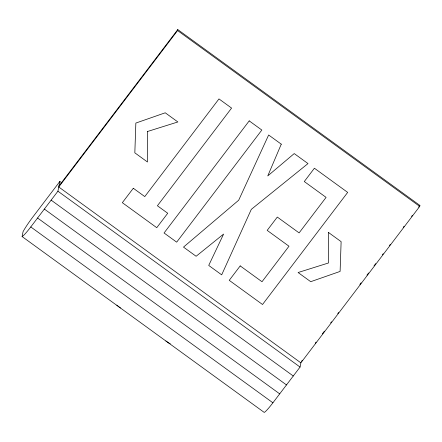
<?xml version="1.0" encoding="UTF-8"?>
<svg xmlns="http://www.w3.org/2000/svg" width="442" height="442" viewBox="0 0 442 442"><rect width="100%" height="100%" fill="white"/><g stroke="black" fill="none" stroke-linecap="round" stroke-linejoin="round"><path stroke-width="0.66" d="M58.946 186.016L177.772 29.581L419.9 205.436L419.707 206.408L300.88 362.843L300.057 367.059L272.913 402.795A16.951 1.691 -54 0 1 264.228 412.419L22.1 236.564L23.056 231.702A16.951 1.691 -54 0 1 32.691 217.215L59.836 181.474L61.51 182.69M22.1 236.564A16.951 1.691 -54 0 0 30.78 226.939L57.924 191.198L59.836 181.474M300.88 362.843L58.753 186.988L177.579 30.553L177.772 29.581M301.488 361.324L302.322 360.224M315.251 343.207L316.085 342.114M322.34 333.881L324.422 331.135M330.677 322.903L331.511 321.804M337.765 313.571L338.6 312.472M359.86 284.477L361.114 282.83M366.948 275.145L368.617 272.952M374.037 265.813L375.706 263.62M382.374 254.835L383.208 253.741M389.463 245.503L390.297 244.409M403.22 227.392L404.054 226.293M411.563 216.414L412.397 215.315M418.651 207.083L419.9 205.436M177.579 30.553L419.707 206.408M57.924 191.198L300.057 367.059M51.139 200.138L293.267 375.993M44.355 209.072L286.482 384.927M37.57 218.005L279.698 393.861M30.78 226.939L272.913 402.795M120.467 308.008A10.967 2.293 37.2 0 1 116.832 305.107M170.28 343.815A10.967 2.293 37.2 0 1 165.866 340.981M147.468 131.506L147.457 161.999L134.832 152.827L135.849 123.064L165.242 112.798L177.866 121.964L147.468 131.506M328.505 232.486L328.489 262.979L298.096 272.521L310.72 281.687L340.108 271.421L341.125 241.658L328.505 232.486M281.272 144.164L267.764 175.922L294.228 153.578L308.002 163.579L251.31 209.359L221.685 274.841L208.723 265.427L223.608 234.056L196.115 256.272L183.496 247.106L238.702 200.204L268.648 134.998L281.272 144.164M133.302 188.259L122.34 202.685L156.766 227.691L167.728 213.259L157.402 205.762L231.591 108.086L218.972 98.92L144.777 196.591L133.302 188.259M249.211 120.881L164.059 232.984L176.684 242.155L261.835 130.047L249.211 120.881M240.205 265.902L229.243 280.333L262.526 304.499L347.677 192.397L314.4 168.225L304.284 181.546L326.086 197.381L299.107 232.901L277.3 217.066L267.183 230.381L288.985 246.222L262.007 281.736L240.205 265.902"/></g></svg>
